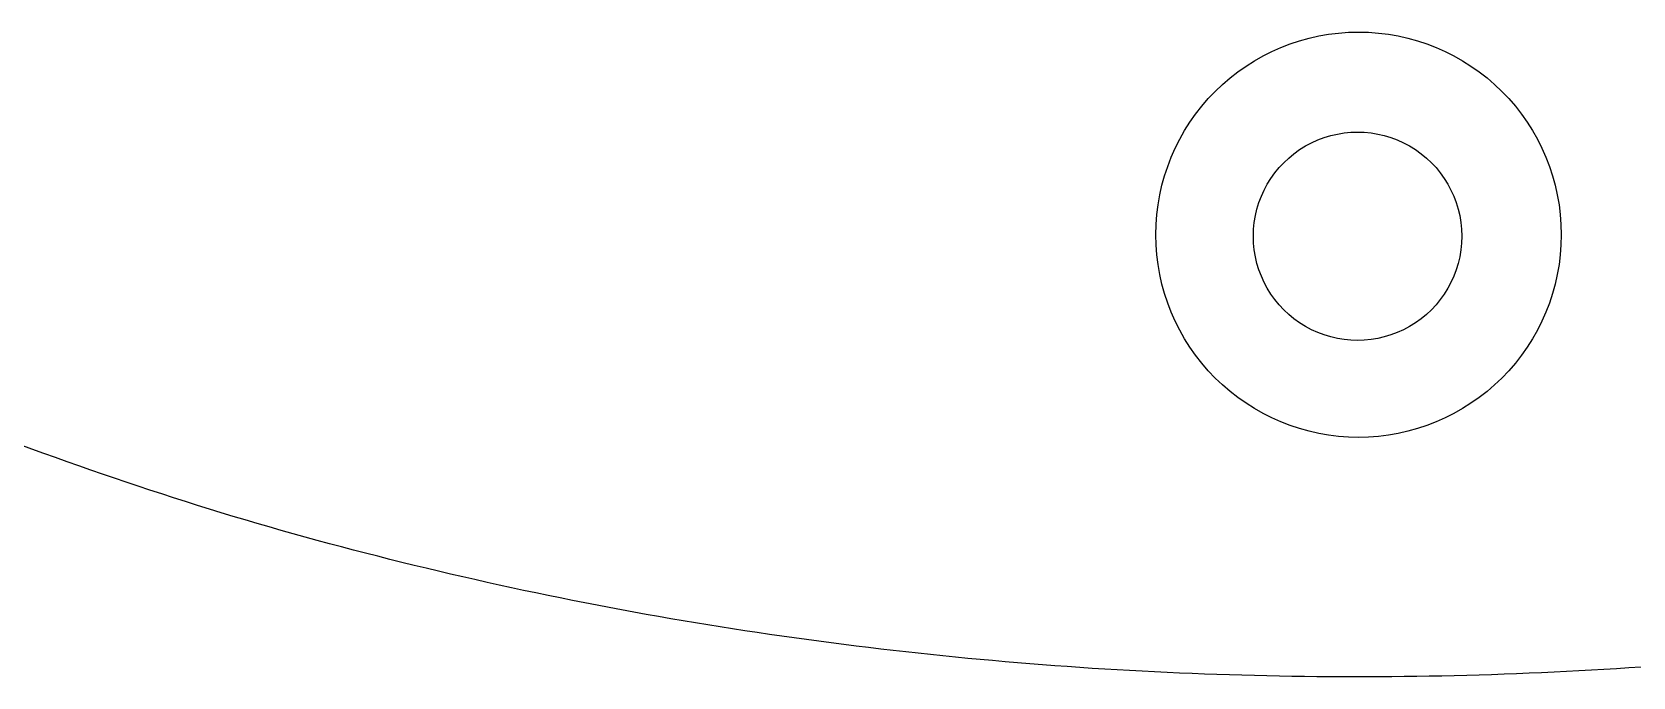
# Model space of a CAD drawing. Extents: x 5 to 209, y 0 to 44.
# Drawn here: x 158.61 to 178.59, y 0.05 to 8.1 of the extents above; entities that cross this region are included whole.
import ezdxf

# ---------------------------------------------------------------- set-up
doc = ezdxf.new("R2010")
doc.units = 0
doc.layers.get('0').update_dxf_attribs({"linetype": 'CONTINUOUS'})

msp = doc.modelspace()

# ---------------------------------------------------------------- linework, layer by layer
at = {"color": 7}
msp.add_line((176.451833, 5.550043), (176.451833, 5.550043), dxfattribs=at)
at = {"color": 1}
msp.add_line((177.693681, 5.568792), (177.693681, 5.568792), dxfattribs=at)
for points in [[(173.375367, 7.357495), (173.849761, 7.831889), (174.493177, 8.0984), (175.164071, 8.098399)], [(175.164071, 8.098399), (175.834965, 8.0984), (176.478381, 7.831889), (176.952775, 7.357495)], [(172.634461, 5.568792), (172.634461, 6.239686), (172.900973, 6.883102), (173.375367, 7.357495)], [(176.952775, 7.357495), (177.427169, 6.883102), (177.693681, 6.239686), (177.693681, 5.568792)], [(173.375367, 3.780089), (172.900973, 4.254482), (172.634461, 4.897898), (172.634461, 5.568792)], [(177.693681, 5.568792), (177.693681, 4.897898), (177.427169, 4.254482), (176.952775, 3.780089)], [(175.164071, 3.039185), (174.493177, 3.039184), (173.849761, 3.305695), (173.375367, 3.780089)], [(176.952775, 3.780089), (176.478381, 3.305695), (175.834965, 3.039184), (175.164071, 3.039185)]]:
    msp.add_open_spline(points, degree=3, dxfattribs=at)
at = {"color": 7}
for points in [[(174.501833, 6.675876), (174.904055, 6.908099), (175.399612, 6.908099), (175.801833, 6.675876)], [(173.851833, 5.550043), (173.851833, 6.014488), (174.099612, 6.443653), (174.501833, 6.675876)], [(175.801833, 6.675876), (176.204055, 6.443653), (176.451833, 6.014488), (176.451833, 5.550043)], [(174.501833, 4.42421), (174.099612, 4.656433), (173.851833, 5.085598), (173.851833, 5.550043)], [(176.451833, 5.550043), (176.451833, 5.085598), (176.204055, 4.656433), (175.801833, 4.42421)], [(175.801833, 4.42421), (175.399612, 4.191987), (174.904055, 4.191987), (174.501833, 4.42421)], [(160.378453, 2.285051), (158.797094, 2.793764), (157.236684, 3.382032), (155.730264, 4.082155)], [(165.203173, 1.034811), (163.575293, 1.366673), (161.959993, 1.776279), (160.378453, 2.285051)], [(170.132733, 0.296552), (168.479363, 0.460878), (166.831203, 0.702919), (165.203173, 1.034811)], [(175.111293, 0.050059), (173.449743, 0.051359), (171.786143, 0.132219), (170.132733, 0.296552)], [(180.090273, 0.288649), (178.436593, 0.126991), (176.772853, 0.04874), (175.111293, 0.050059)]]:
    msp.add_open_spline(points, degree=3, dxfattribs=at)

doc.saveas('drawing.dxf')
